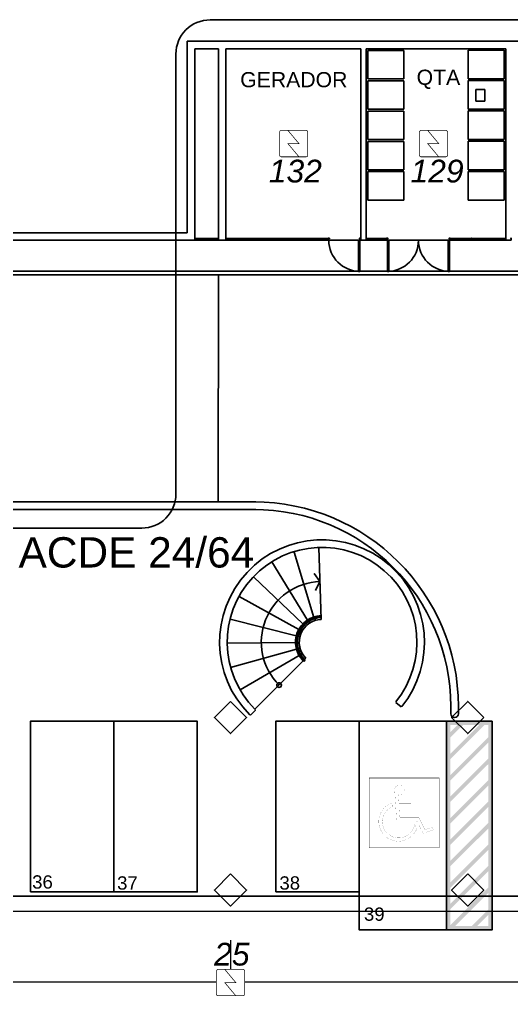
# Model space of a CAD drawing. Header units: metres. Extents: x -331 to 2982, y 362 to 2539.
# Drawn here: x 791.02 to 803.97, y 570.98 to 597.2 of the extents above; entities that cross this region are included whole.
import ezdxf
from ezdxf.enums import TextEntityAlignment as Align

# ---------------------------------------------------------------- set-up
doc = ezdxf.new("R2010")
doc.units = ezdxf.units.M
doc.layers.get('0').update_dxf_attribs({"color": 251})
for name, color, linetype in [('ALV', 251, 'Continuous'), ('CX', 251, 'Continuous'), ('Det', 251, 'Continuous'), ('DET. FUMAÇA', 1, 'Continuous'), ('Detector_antigo', 84, 'Continuous'), ('Div', 251, 'Continuous'), ('Est', 251, 'Continuous'), ('Mob', 251, 'Continuous'), ('Pis', 251, 'Continuous'), ('SALAS NOVAS', 7, 'Continuous'), ('Texto_Salas', 251, 'Continuous'), ('vis', 251, 'Continuous')]:
    doc.layers.add(name, color=color, linetype=linetype)
doc.layers.add('Botoeira_antiga', color=74, linetype='Continuous', lineweight=30)
doc.styles.add('DESTAQUE', font='arial.ttf', dxfattribs={"height": 0.4})
doc.styles.get("Standard").update_dxf_attribs({"font": 'arial.ttf', "height": 0.3})
doc.styles.add('X3G_ENTITY_1416C41F', font='arial.ttf', dxfattribs={"height": 0.6})

# ---------------------------------------------------------------- blocks, each defined once
blk = doc.blocks.new('XR_BL2_SUBSOLO_REV09$0$SINALIZAÇÃO_DEF2')
at = {"color": 250, "const_width": 0.002}
blk.add_lwpolyline([(0, 0), (0.4, 0), (0.4, 0.4), (0, 0.4)], close=True, dxfattribs=at)
at = {"color": 250, "const_width": 0.0005}
for points in [[(0.1672, 0.3045), (0.1705, 0.2519), (0.2381, 0.2519), (0.2381, 0.2319), (0.1718, 0.2319), (0.1753, 0.1759), (0.2827, 0.1759), (0.3183, 0.1049), (0.3612, 0.1167), (0.3657, 0.1026), (0.3084, 0.084), (0.2707, 0.1559), (0.1565, 0.1559), (0.1457, 0.3279, -3.128429)], [(0.1301, 0.2569), (0.1315, 0.2354, 1.674594), (0.2597, 0.1338), (0.2723, 0.1099, -1.563672)]]:
    blk.add_lwpolyline(points, format="xyb", close=True, dxfattribs=at)
blk = doc.blocks.new('Detector de fumaça')
at = {"layer": 'DET. FUMAÇA', "linetype": 'Continuous', "lineweight": 15, "const_width": 0.0187}
blk.add_lwpolyline([(774.599, 539.816), (775.249, 539.816, -0.414214), (775.296, 539.769), (775.296, 539.167, -0.414214), (775.249, 539.12), (774.599, 539.12, -0.414214), (774.553, 539.167), (774.553, 539.769, -0.414214)], format="xyb", close=True, dxfattribs=at)
blk.add_lwpolyline([(774.773, 539.816), (775.064, 539.468), (774.773, 539.468), (775.064, 539.12)], dxfattribs=at)

msp = doc.modelspace()

# ---------------------------------------------------------------- hatches: boundary and pattern name
at = {"lineweight": 0}
h = msp.add_hatch(color=256, dxfattribs=at)
h.paths.add_polyline_path([(803.012, 578.702), (802.267, 578.702), (802.267, 573.202), (803.012, 573.202), (803.012, 573.382), (802.933, 573.302), (802.488, 573.302), (803.012, 573.827), (803.012, 573.968), (802.367, 573.323), (802.367, 573.747), (803.012, 574.392), (803.012, 574.534), (802.367, 573.889), (802.367, 574.313), (803.012, 574.958), (803.012, 575.099), (802.367, 574.454), (802.367, 574.879), (803.012, 575.524), (803.012, 575.665), (802.367, 575.02), (802.367, 575.444), (803.012, 576.089), (803.012, 576.231), (802.367, 575.586), (802.367, 576.01), (803.012, 576.655), (803.012, 576.796), (802.367, 576.151), (802.367, 576.576), (803.012, 577.221), (803.012, 577.362), (802.367, 576.717), (802.367, 577.141), (803.012, 577.786), (803.012, 577.928), (802.367, 577.283), (802.367, 577.707), (803.012, 578.352), (803.012, 578.494), (802.367, 577.849), (802.367, 578.273), (802.697, 578.602), (803.012, 578.602)])
h.paths.add_polyline_path([(802.555, 578.602), (802.367, 578.414), (802.367, 578.602)], flags=17)
h.paths.add_polyline_path([(803.467, 578.702), (803.012, 578.702), (803.012, 578.602), (803.121, 578.602), (803.012, 578.494), (803.012, 578.352), (803.262, 578.602), (803.367, 578.602), (803.367, 578.283), (803.012, 577.928), (803.012, 577.786), (803.367, 578.141), (803.367, 577.717), (803.012, 577.362), (803.012, 577.221), (803.367, 577.576), (803.367, 577.151), (803.012, 576.796), (803.012, 576.655), (803.367, 577.01), (803.367, 576.586), (803.012, 576.231), (803.012, 576.089), (803.367, 576.444), (803.367, 576.02), (803.012, 575.665), (803.012, 575.524), (803.367, 575.879), (803.367, 575.454), (803.012, 575.099), (803.012, 574.958), (803.367, 575.313), (803.367, 574.889), (803.012, 574.534), (803.012, 574.392), (803.367, 574.747), (803.367, 574.323), (803.012, 573.968), (803.012, 573.827), (803.367, 574.182), (803.367, 573.737), (803.012, 573.382), (803.012, 573.202), (803.467, 573.202)])
h.paths.add_polyline_path([(803.367, 573.595), (803.367, 573.302), (803.074, 573.302)], flags=16)
h = msp.add_hatch(color=252)
h.paths.add_polyline_path([(803.012, 578.702), (802.267, 578.702), (802.267, 573.202), (803.012, 573.202), (803.012, 573.382), (802.933, 573.302), (802.488, 573.302), (803.012, 573.827), (803.012, 573.968), (802.367, 573.323), (802.367, 573.747), (803.012, 574.392), (803.012, 574.534), (802.367, 573.889), (802.367, 574.313), (803.012, 574.958), (803.012, 575.099), (802.367, 574.454), (802.367, 574.879), (803.012, 575.524), (803.012, 575.665), (802.367, 575.02), (802.367, 575.444), (803.012, 576.089), (803.012, 576.231), (802.367, 575.586), (802.367, 576.01), (803.012, 576.655), (803.012, 576.796), (802.367, 576.151), (802.367, 576.576), (803.012, 577.221), (803.012, 577.362), (802.367, 576.717), (802.367, 577.141), (803.012, 577.786), (803.012, 577.928), (802.367, 577.283), (802.367, 577.707), (803.012, 578.352), (803.012, 578.494), (802.367, 577.849), (802.367, 578.273), (802.697, 578.602), (803.012, 578.602)])
h.paths.add_polyline_path([(802.555, 578.602), (802.367, 578.414), (802.367, 578.602)], flags=17)
h.paths.add_polyline_path([(803.467, 578.702), (803.012, 578.702), (803.012, 578.602), (803.121, 578.602), (803.012, 578.494), (803.012, 578.352), (803.262, 578.602), (803.367, 578.602), (803.367, 578.283), (803.012, 577.928), (803.012, 577.786), (803.367, 578.141), (803.367, 577.717), (803.012, 577.362), (803.012, 577.221), (803.367, 577.576), (803.367, 577.151), (803.012, 576.796), (803.012, 576.655), (803.367, 577.01), (803.367, 576.586), (803.012, 576.231), (803.012, 576.089), (803.367, 576.444), (803.367, 576.02), (803.012, 575.665), (803.012, 575.524), (803.367, 575.879), (803.367, 575.454), (803.012, 575.099), (803.012, 574.958), (803.367, 575.313), (803.367, 574.889), (803.012, 574.534), (803.012, 574.392), (803.367, 574.747), (803.367, 574.323), (803.012, 573.968), (803.012, 573.827), (803.367, 574.182), (803.367, 573.737), (803.012, 573.382), (803.012, 573.202), (803.467, 573.202)])
h.paths.add_polyline_path([(803.367, 573.595), (803.367, 573.302), (803.074, 573.302)], flags=16)

# ---------------------------------------------------------------- linework, layer by layer
for q in [(798.779, 582.599), (798.817, 582.154)]:
    msp.add_line((798.931, 582.388), q, dxfattribs=at)
at = {"color": 252}
for q in [(798.779, 582.599), (798.817, 582.154)]:
    msp.add_line((798.931, 582.388), q, dxfattribs=at)
at = {"lineweight": 0}
msp.add_circle((797.853, 579.658), 0.0603, dxfattribs=at)
at = {"color": 252}
msp.add_circle((797.853, 579.658), 0.0603, dxfattribs=at)
at = {"lineweight": 0}
msp.add_arc((798.985, 580.789), 1.6, 91.9259, 225, dxfattribs=at)
at = {"color": 252}
msp.add_arc((798.985, 580.789), 1.6, 91.9259, 225, dxfattribs=at)
at = {"layer": 'ALV', "color": 251, "extrusion": (1.46095e-05, 8.59052e-06, 1)}
for p, q in [((795.433, 591.589), (795.433, 596.637)), ((795.633, 591.389), (795.633, 596.436))]:
    msp.add_line(p, q, dxfattribs=at)
at = {"layer": 'ALV', "color": 251}
for p, q in [((810.172, 596.637), (795.433, 596.637)), ((795.433, 591.589), (795.433, 596.637)), ((795.433, 596.637), (810.172, 596.637)), ((795.503, 596.637), (795.499, 596.641)), ((796.221, 596.637), (796.218, 596.641)), ((796.94, 596.637), (796.936, 596.641)), ((797.658, 596.637), (797.654, 596.641)), ((798.377, 596.637), (798.373, 596.641)), ((796.258, 596.436), (795.633, 596.436)), ((796.258, 591.389), (796.258, 596.436)), ((800.008, 596.436), (796.448, 596.436)), ((796.448, 591.389), (796.448, 596.436)), ((800.008, 591.389), (800.008, 596.436)), ((803.827, 596.436), (800.148, 596.436)), ((800.148, 591.389), (800.148, 596.436)), ((803.827, 591.39), (803.827, 596.436)), ((783.322, 591.589), (795.433, 591.589)), ((783.322, 591.589), (795.433, 591.589)), ((783.412, 591.389), (795.633, 591.389)), ((796.258, 591.389), (796.448, 591.389)), ((800.148, 591.389), (800.008, 591.389)), ((800.147, 591.439), (800.681, 591.439)), ((800.147, 591.389), (800.148, 591.389)), ((800.681, 591.389), (800.147, 591.389)), ((800.147, 591.389), (800.681, 591.389)), ((800.148, 591.389), (800.148, 591.439)), ((800.148, 591.439), (800.168, 591.439)), ((800.168, 591.389), (800.148, 591.389)), ((800.168, 591.439), (800.168, 591.389)), ((800.647, 591.389), (800.681, 591.389)), ((800.661, 591.389), (800.661, 591.439)), ((800.661, 591.439), (800.681, 591.439)), ((800.681, 591.389), (800.661, 591.389)), ((800.681, 591.439), (800.681, 591.389)), ((800.709, 591.389), (800.709, 590.569)), ((800.709, 591.389), (800.744, 591.389)), ((800.744, 591.389), (800.744, 590.569)), ((802.308, 591.389), (802.308, 590.569)), ((802.343, 591.389), (802.308, 591.389)), ((802.343, 591.389), (802.343, 590.569)), ((803.827, 591.39), (803.827, 591.53)), ((803.967, 591.39), (803.827, 591.39)), ((803.967, 591.44), (803.967, 591.39)), ((800.744, 590.569), (800.709, 590.569)), ((802.308, 590.569), (802.343, 590.569)), ((797.217, 579.021), (797.231, 579.007)), ((797.231, 579.007), (797.224, 579)), ((797.224, 579), (797.231, 578.993)), ((800.94, 579.23), (800.927, 579.215)), ((800.927, 579.215), (800.935, 579.208)), ((800.935, 579.208), (800.929, 579.201)), ((800.929, 579.201), (801.069, 579.088)), ((801.076, 579.096), (801.069, 579.088)), ((801.076, 579.096), (801.083, 579.09)), ((797.076, 578.88), (797.09, 578.866)), ((797.097, 578.873), (797.09, 578.866)), ((797.097, 578.873), (797.104, 578.866)), ((797.231, 578.993), (797.104, 578.866))]:
    msp.add_line(p, q, dxfattribs=at)
at = {"layer": 'ALV', "color": 251, "ltscale": 0.5}
for p, q in [((799.128, 591.389), (800.008, 591.389)), ((800.681, 591.389), (802.31, 591.389))]:
    msp.add_line(p, q, dxfattribs=at)
at = {"layer": 'ALV', "color": 251}
for points in [[(800.719, 591.442, -0.414214), (800.721, 591.44), (800.721, 591.429, -0.414214), (800.719, 591.427), (800.707, 591.427, 0.414214), (800.706, 591.426), (800.706, 591.391, -0.414214), (800.704, 591.389), (800.688, 591.389, -0.414214), (800.686, 591.391), (800.686, 591.397), (800.687, 591.397), (800.687, 591.391, 0.414214), (800.688, 591.39), (800.704, 591.39, 0.414214), (800.705, 591.391), (800.705, 591.426, -0.414214), (800.707, 591.428), (800.719, 591.428, 0.414214), (800.72, 591.429), (800.72, 591.44, 0.414214), (800.719, 591.441), (800.688, 591.441, 0.414214), (800.687, 591.44), (800.687, 591.434), (800.686, 591.434), (800.686, 591.44, -0.414214), (800.688, 591.442)], [(802.333, 591.442, 0.414214), (802.331, 591.44), (802.331, 591.429, 0.414214), (802.333, 591.427), (802.345, 591.427, -0.414214), (802.346, 591.426), (802.346, 591.391, 0.414214), (802.348, 591.389), (802.364, 591.389, 0.414214), (802.366, 591.391), (802.366, 591.397), (802.365, 591.397), (802.365, 591.391, -0.414214), (802.364, 591.39), (802.348, 591.39, -0.414214), (802.347, 591.391), (802.347, 591.426, 0.414214), (802.345, 591.428), (802.333, 591.428, -0.414214), (802.332, 591.429), (802.332, 591.44, -0.414214), (802.333, 591.441), (802.364, 591.441, -0.414214), (802.365, 591.44), (802.365, 591.434), (802.366, 591.434), (802.366, 591.44, 0.414214), (802.364, 591.442)]]:
    msp.add_lwpolyline(points, format="xyb", close=True, dxfattribs=at)
for centre, radius, start, end in [((800.704, 591.391), 0.822, 270.3425, 359.8579), ((802.348, 591.391), 0.822, 180.1421, 269.6575), ((798.985, 580.789), 2.7, 321.0099, 225), ((798.985, 580.789), 2.5, 320.9759, 225)]:
    msp.add_arc(centre, radius, start, end, dxfattribs=at)
for p in [(802.917, 591.44), (803.967, 591.44)]:
    msp.add_point(p, dxfattribs=at)
at = {"layer": 'Botoeira_antiga'}
msp.add_lwpolyline([(777.442, 573.188, -0.413293), (778.34, 574.088), (804.1, 574.088, 0.414214), (805, 574.988), (805, 582.897, -0.414214), (805.9, 583.797), (810.324, 583.797, 0.414214), (811.224, 584.697), (811.224, 596.302, 0.414214), (810.324, 597.202), (796.034, 597.202, 0.414214), (795.134, 596.302), (795.134, 584.697, -0.414214), (794.234, 583.797), (765.25, 583.797, 0.414214), (764.35, 582.897), (764.35, 559.634, 0.407873), (765.229, 558.735), (776.538, 558.735, 0.412546), (777.438, 559.63), (777.442, 573.188)], format="xyb", dxfattribs=at)
at = {"layer": 'CX', "color": 251}
for p, q in [((795.633, 591.439), (796.258, 591.439)), ((795.633, 591.389), (796.258, 591.389)), ((795.653, 591.389), (795.653, 591.439)), ((796.238, 591.389), (796.238, 591.439)), ((799.118, 591.439), (796.448, 591.439)), ((799.118, 591.389), (796.448, 591.389)), ((796.468, 591.389), (796.468, 591.439)), ((799.138, 591.439), (799.118, 591.439)), ((799.118, 591.439), (799.118, 591.389)), ((799.118, 591.389), (799.138, 591.389)), ((799.138, 591.389), (799.138, 591.439)), ((799.945, 591.389), (799.945, 590.569)), ((799.98, 591.389), (799.945, 591.389)), ((799.98, 591.389), (799.98, 590.569)), ((803.827, 591.439), (802.371, 591.439)), ((802.371, 591.389), (802.371, 591.439)), ((802.371, 591.439), (802.391, 591.439)), ((803.827, 591.389), (802.371, 591.389)), ((802.391, 591.389), (802.371, 591.389)), ((802.391, 591.439), (802.391, 591.389)), ((803.807, 591.439), (803.807, 591.389)), ((803.827, 591.389), (803.827, 591.439)), ((799.945, 590.569), (799.98, 590.569))]:
    msp.add_line(p, q, dxfattribs=at)
for points in [[(799.176, 591.442, -0.414214), (799.178, 591.441), (799.178, 591.429, -0.414214), (799.176, 591.427), (799.163, 591.427, 0.414214), (799.163, 591.426), (799.163, 591.391, -0.414214), (799.161, 591.389), (799.144, 591.389, -0.414214), (799.143, 591.391), (799.143, 591.397), (799.143, 591.397), (799.143, 591.391, 0.414214), (799.144, 591.39), (799.161, 591.39, 0.414214), (799.162, 591.391), (799.162, 591.426, -0.414214), (799.163, 591.428), (799.176, 591.428, 0.414214), (799.177, 591.429), (799.177, 591.441, 0.414214), (799.176, 591.441), (799.144, 591.441, 0.414214), (799.143, 591.441), (799.143, 591.434), (799.143, 591.434), (799.143, 591.441, -0.414214), (799.144, 591.442)], [(799.969, 591.442, 0.414214), (799.968, 591.441), (799.968, 591.429, 0.414214), (799.969, 591.427), (799.982, 591.427, -0.414214), (799.983, 591.426), (799.983, 591.391, 0.414214), (799.984, 591.389), (800.001, 591.389, 0.414214), (800.003, 591.391), (800.003, 591.397), (800.002, 591.397), (800.002, 591.391, -0.414214), (800.001, 591.39), (799.984, 591.39, -0.414214), (799.983, 591.391), (799.983, 591.426, 0.414214), (799.982, 591.428), (799.969, 591.428, -0.414214), (799.968, 591.429), (799.968, 591.441, -0.414214), (799.969, 591.441), (800.001, 591.441, -0.414214), (800.002, 591.441), (800.002, 591.434), (800.003, 591.434), (800.003, 591.441, 0.414214), (800.001, 591.442)]]:
    msp.add_lwpolyline(points, format="xyb", close=True, dxfattribs=at)
msp.add_arc((799.985, 591.391), 0.822, 180.1421, 269.6575, dxfattribs=at)
at = {"layer": 'Det', "color": 251, "extrusion": (7.26423e-11, 1.09877e-07, 1)}
msp.add_line((796.25, 584.49), (796.254, 590.475), dxfattribs=at)
at = {"layer": 'Det', "color": 251}
for p, q in [((759.475, 584.49), (797.24, 584.49)), ((765.429, 584.29), (797.239, 584.29)), ((802.378, 578.902), (802.378, 579.094)), ((802.578, 578.902), (802.578, 579.094))]:
    msp.add_line(p, q, dxfattribs=at)
for centre, radius, start, end in [((797.178, 579.09), 5.4, 0.0454, 90.0018), ((797.178, 579.09), 5.2, 0.0454, 90.0018), ((802.478, 578.902), 0.1, 180, 0)]:
    msp.add_arc(centre, radius, start, end, dxfattribs=at)
at = {"layer": 'Div', "color": 230, "linetype": 'Continuous', "lineweight": 0}
msp.add_line((805.832, 573.684), (779.078, 573.684), dxfattribs=at)
at = {"layer": 'Div', "linetype": 'Continuous', "lineweight": 0}
msp.add_line((796.574, 572.927), (796.574, 572.159), dxfattribs=at)
at = {"layer": 'Div', "color": 150, "linetype": 'Continuous', "lineweight": 0}
for points in [[(786.202, 571.828), (796.202, 571.828)], [(796.945, 571.828), (805.124, 571.828)]]:
    msp.add_lwpolyline(points, dxfattribs=at)
at = {"layer": 'Est', "color": 251}
for points in [[(796.574, 579.226), (796.149, 578.802), (796.574, 578.378), (796.998, 578.802)], [(803.248, 578.802), (802.824, 578.378), (802.399, 578.802), (802.824, 579.226)], [(796.574, 574.676), (796.149, 574.252), (796.574, 573.828), (796.998, 574.252)], [(802.824, 574.676), (802.399, 574.252), (802.824, 573.828), (803.248, 574.252)]]:
    msp.add_lwpolyline(points, close=True, dxfattribs=at)
at = {"layer": 'Mob', "color": 251, "ltscale": 10}
for p, q in [((800.188, 595.649), (800.188, 596.399)), ((801.138, 596.399), (800.188, 596.399)), ((801.138, 595.649), (801.138, 596.399)), ((803.787, 596.4), (802.837, 596.4)), ((802.837, 596.4), (802.837, 595.65)), ((803.787, 595.65), (803.787, 596.4)), ((800.188, 595.649), (801.138, 595.649)), ((800.188, 594.849), (800.188, 595.599)), ((801.138, 595.599), (800.188, 595.599)), ((801.138, 594.849), (801.138, 595.599)), ((802.837, 595.65), (803.787, 595.65)), ((802.837, 594.85), (802.837, 595.6)), ((802.837, 595.6), (803.787, 595.6)), ((803.787, 594.85), (803.787, 595.6)), ((800.188, 594.849), (801.138, 594.849)), ((800.188, 594.049), (800.188, 594.799)), ((801.138, 594.799), (800.188, 594.799)), ((801.138, 594.049), (801.138, 594.799)), ((803.787, 594.85), (802.837, 594.85)), ((802.837, 594.05), (802.837, 594.8)), ((802.837, 594.8), (803.787, 594.8)), ((803.787, 594.05), (803.787, 594.8)), ((800.188, 594.049), (801.138, 594.049)), ((800.188, 593.249), (800.188, 593.999)), ((801.138, 593.999), (800.188, 593.999)), ((801.138, 593.249), (801.138, 593.999)), ((803.787, 594.05), (802.837, 594.05)), ((802.837, 593.25), (802.837, 594)), ((802.837, 594), (803.787, 594)), ((803.787, 593.25), (803.787, 594)), ((800.188, 593.249), (801.138, 593.249)), ((800.188, 592.449), (800.188, 593.199)), ((801.138, 593.199), (800.188, 593.199)), ((801.138, 592.449), (801.138, 593.199)), ((803.787, 593.25), (802.837, 593.25)), ((802.837, 592.45), (802.837, 593.2)), ((802.837, 593.2), (803.787, 593.2)), ((803.787, 592.45), (803.787, 593.2)), ((800.188, 592.449), (801.138, 592.449)), ((803.787, 592.45), (802.837, 592.45))]:
    msp.add_line(p, q, dxfattribs=at)
at = {"layer": 'Mob', "color": 251, "extrusion": (1.46095e-05, 8.59052e-06, 1)}
for p, q in [((803.278, 595.369), (803.038, 595.369)), ((803.038, 595.369), (803.038, 595.059)), ((803.278, 595.059), (803.278, 595.369)), ((803.278, 595.059), (803.038, 595.059))]:
    msp.add_line(p, q, dxfattribs=at)
at = {"layer": 'Pis', "color": 251}
for p, q in [((799.958, 591.389), (799.138, 591.389)), ((800.681, 591.389), (802.371, 591.389)), ((783.782, 590.575), (824.245, 590.575)), ((783.827, 590.475), (824.245, 590.475)), ((798.965, 581.389), (798.901, 583.287)), ((798.769, 581.443), (798.252, 583.167)), ((798.605, 581.369), (797.665, 582.904)), ((798.479, 581.273), (797.178, 582.517)), ((798.372, 581.128), (796.797, 581.998)), ((798.306, 580.96), (796.561, 581.4)), ((798.812, 581.364), (798.798, 581.411)), ((798.46, 581.079), (798.416, 581.103)), ((798.551, 581.204), (798.515, 581.238)), ((798.671, 581.3), (798.645, 581.343)), ((798.403, 580.936), (798.355, 580.948)), ((798.285, 580.781), (796.485, 580.761)), ((798.31, 580.603), (796.575, 580.124)), ((798.385, 580.782), (798.335, 580.782)), ((798.406, 580.629), (798.358, 580.616)), ((798.38, 580.437), (796.824, 579.531)), ((798.466, 580.487), (798.423, 580.462)), ((798.561, 580.365), (798.525, 580.329)), ((798.49, 580.294), (797.217, 579.021))]:
    msp.add_line(p, q, dxfattribs=at)
for points in [[(791.298, 574.202), (793.498, 574.202), (793.498, 578.702), (791.298, 578.702)], [(793.498, 574.202), (795.698, 574.202), (795.698, 578.702), (793.498, 578.702)], [(797.767, 574.202), (799.967, 574.202), (799.967, 578.702), (797.767, 578.702)], [(799.967, 578.702), (803.467, 578.702), (803.467, 573.202), (799.967, 573.202)], [(802.267, 573.202), (802.267, 578.702), (803.467, 578.702), (803.467, 573.202)]]:
    msp.add_lwpolyline(points, close=True, dxfattribs=at)
msp.add_arc((798.985, 580.789), 0.6, 91.9259, 225, dxfattribs=at)
at = {"layer": 'vis', "color": 251}
for centre, radius, start, end in [((798.985, 580.789), 0.7, 91.9259, 225), ((798.985, 580.789), 0.675, 91.9259, 225), ((798.985, 580.789), 0.65, 91.9259, 225), ((798.508, 580.312), 0.025, 225, 45)]:
    msp.add_arc(centre, radius, start, end, dxfattribs=at)

# ---------------------------------------------------------------- block references
at = {"lineweight": 0, "xscale": 4.607999999999947, "yscale": 4.607999999999947, "zscale": 4.607999999999947}
msp.add_blockref('XR_BL2_SUBSOLO_REV09$0$SINALIZAÇÃO_DEF2', (800.229, 575.364), dxfattribs=at)
at = {"xscale": 4.607999999999947, "yscale": 4.607999999999947, "zscale": 4.607999999999947}
msp.add_blockref('XR_BL2_SUBSOLO_REV09$0$SINALIZAÇÃO_DEF2', (800.229, 575.364), dxfattribs=at)
at = {"layer": 'DET. FUMAÇA', "linetype": 'Continuous', "lineweight": 0}
for p in [(23.314, 54.47), (26.997, 54.47), (21.649, 32.343)]:
    msp.add_blockref('Detector de fumaça', p, dxfattribs=at)

# ---------------------------------------------------------------- texts
at = {"layer": 'Botoeira_antiga', "linetype": 'Continuous', "lineweight": 0, "insert": (778.383, 583.558), "char_height": 0.8, "attachment_point": 1}
msp.add_mtext_dynamic_manual_height_columns('SISTEMA DA CENTRAL ACDE 24/64', width=27.20388, gutter_width=2.5, heights=[0], dxfattribs=at)
at = {"layer": 'Detector_antigo', "color": 114, "linetype": 'Continuous', "lineweight": 0, "true_color": 0x139b48, "char_height": 0.6, "attachment_point": 1, "style": 'X3G_ENTITY_1416C41F'}
for s, insert in [('{\\fArial|b0|i1|c0|p34;132}', (797.582, 593.514)), ('{\\fArial|b0|i1|c0|p34;129}', (801.317, 593.514))]:
    msp.add_mtext_dynamic_manual_height_columns(s, width=13.3188, gutter_width=2.5, heights=[0], dxfattribs=dict(at, insert=insert))
at = {"layer": 'Div', "color": 5, "linetype": 'Continuous', "lineweight": 0, "insert": (796.142, 572.86), "char_height": 0.6, "width": 13.3188, "attachment_point": 1}
msp.add_mtext('{\\fArial|b0|i1|c0|p34;25}', dxfattribs=at)
at = {"layer": 'SALAS NOVAS', "color": 251, "style": 'DESTAQUE'}
for s, p in [('GERADOR', (798.241, 595.426)), ('QTA', (802.052, 595.489))]:
    msp.add_text(s, height=0.4, dxfattribs=at).set_placement(p, align=Align.CENTER)
at = {"layer": 'Texto_Salas', "color": 251, "char_height": 0.35, "attachment_point": 5}
for s, insert in [('36', (791.618, 574.463)), ('37', (793.857, 574.436)), ('38', (798.134, 574.436)), ('39', (800.362, 573.614))]:
    msp.add_mtext(s, dxfattribs=dict(at, insert=insert))

doc.saveas('drawing.dxf')
